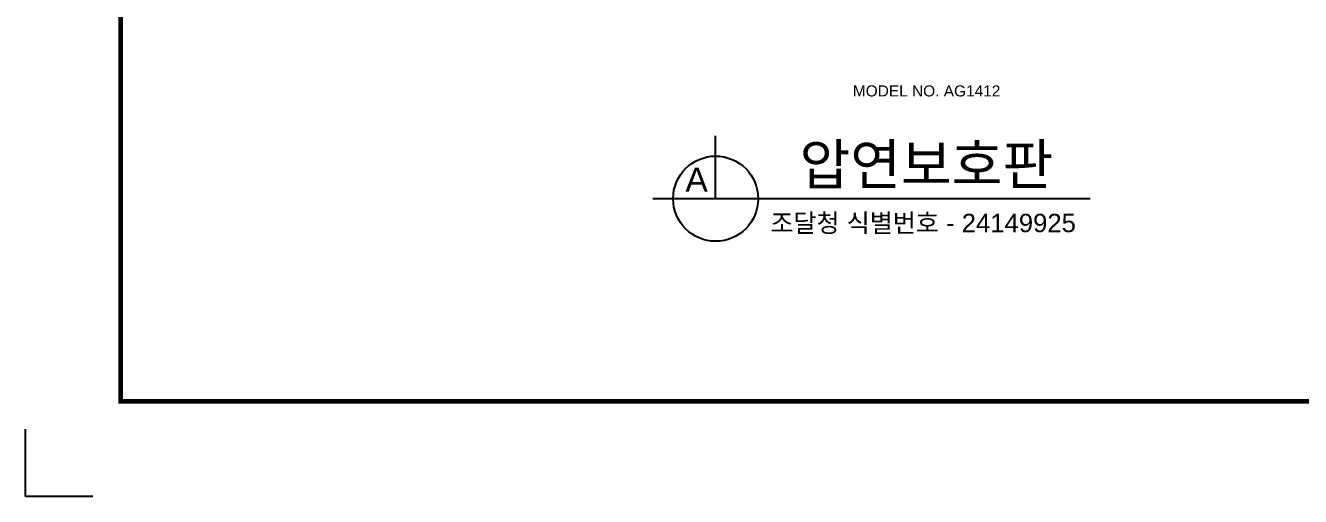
# Model space of a CAD drawing. Header units: millimetres. Extents: x 19555 to 26787, y -43327 to -38213.
# Drawn here: x 19555 to 21864, y -43327 to -42475 of the extents above; entities that cross this region are included whole.
import ezdxf
from ezdxf.enums import TextEntityAlignment as Align

# ---------------------------------------------------------------- set-up
doc = ezdxf.new("R2010")
doc.units = ezdxf.units.MM
doc.layers.add('LAYOUT', color=7, linetype='Continuous')
doc.layers.add('TEXT', color=7, linetype='Continuous')
doc.styles.get("Standard").update_dxf_attribs({"font": 'arial.ttf'})

msp = doc.modelspace()

# ---------------------------------------------------------------- linework, layer by layer
for p, q in [((20805.2, -42788.3), (20805.2, -42674.7)), ((21483.2, -42788.3), (20691.6, -42788.3)), ((19555.5, -43326.8), (19555.5, -43205.1)), ((19677.2, -43326.8), (19555.5, -43326.8))]:
    msp.add_line(p, q)
msp.add_circle((20805.2, -42788.3), 77)
at = {"layer": 'LAYOUT'}
msp.add_line((19727.6, -42948.1), (19727.6, -43154.7), dxfattribs=at)
at = {"layer": 'LAYOUT', "const_width": 8.61}
msp.add_lwpolyline([(19727.6, -43154.7), (26614.8, -43154.7), (26614.8, -38385.3), (19727.6, -38385.3)], close=True, dxfattribs=at)

# ---------------------------------------------------------------- texts
for s, height, p in [('MODEL NO. AG1412', 20, (21053.7, -42603.4)), ('A', 43.9, (20750.3, -42775.9)), ('조달청 식별번호 - 24149925', 33.275, (20904.3, -42848.9))]:
    msp.add_text(s, height=height).set_placement(p)
at = {"layer": 'TEXT'}
msp.add_text('압연보호판', height=73.21, dxfattribs=at).set_placement((21186.8, -42763), align=Align.CENTER)

doc.saveas('drawing.dxf')
